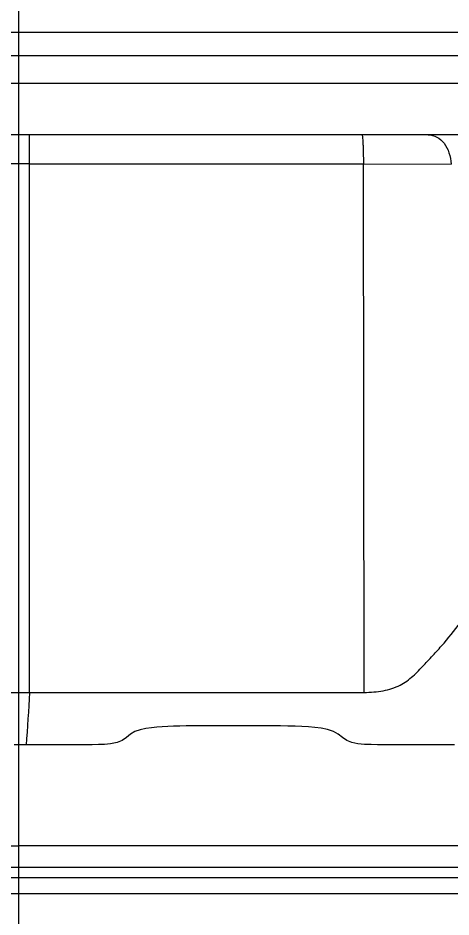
# Model space of a CAD drawing. Header units: millimetres. Extents: x -73584 to -37571, y -61249 to -50748.
# Drawn here: x -54034.3 to -54005.6, y -56893.9 to -56834.3 of the extents above; entities that cross this region are included whole.
import ezdxf

# ---------------------------------------------------------------- set-up
doc = ezdxf.new("R2010")
doc.units = ezdxf.units.MM
doc.header["$LTSCALE"] = 200
doc.linetypes.add('( Center )', pattern=[2, 1.25, -0.25, 0.25, -0.25])
doc.layers.add('DIM', color=3, linetype='Continuous')

# ---------------------------------------------------------------- blocks, each defined once
blk = doc.blocks.new('12586')
at = {"color": 7, "linetype": 'Continuous'}
for p, q in [((-40178.848, -54872.11), (-40064.445, -54872.11)), ((-40064.362, -54873.691), (-40178.931, -54873.691)), ((-40171.035, -54875.502), (-40072.109, -54875.502)), ((-40084.872, -54878.921), (-40158.409, -54878.921)), ((-40120.933, -54915.888), (-40120.934, -54878.921)), ((-40120.934, -54880.851), (-40122.36, -54880.851)), ((-40120.934, -54880.851), (-40098.812, -54880.851)), ((-40098.812, -54880.851), (-40093.004, -54880.855)), ((-40098.755, -54915.886), (-40098.812, -54880.851)), ((-40122.36, -54915.888), (-40121.643, -54915.889)), ((-40121.643, -54915.889), (-40120.933, -54915.888)), ((-40121.664, -54919.359), (-40121.96, -54919.359)), ((-40121.664, -54919.359), (-40121.664, -54926.049)), ((-40121.664, -54921.403), (-40121.664, -54926.049)), ((-40168.898, -54926.049), (-40121.664, -54926.049)), ((-40074.431, -54926.049), (-40121.664, -54926.049)), ((-40121.664, -54926.049), (-40121.664, -54927.463)), ((-40168.898, -54927.464), (-40074.431, -54927.465)), ((-40168.898, -54928.15), (-40074.431, -54928.15)), ((-40168.898, -54929.222), (-40074.431, -54929.222))]:
    blk.add_line(p, q, dxfattribs=at)
for points in [[(-40092.781, -54919.359), (-40093.174, -54919.359), (-40093.579, -54919.358), (-40093.993, -54919.359), (-40094.413, -54919.359), (-40094.839, -54919.359), (-40095.27, -54919.359), (-40095.706, -54919.358), (-40096.147, -54919.358), (-40096.588, -54919.358), (-40097.016, -54919.359), (-40097.443, -54919.36), (-40097.87, -54919.358), (-40098.303, -54919.351), (-40098.739, -54919.333), (-40099.171, -54919.293), (-40099.577, -54919.212), (-40099.91, -54919.072), (-40100.2, -54918.871), (-40100.478, -54918.651), (-40100.797, -54918.473), (-40101.195, -54918.345), (-40101.613, -54918.265), (-40102.03, -54918.212), (-40102.455, -54918.175), (-40102.886, -54918.149), (-40103.339, -54918.131), (-40103.809, -54918.119), (-40104.297, -54918.113), (-40104.796, -54918.11), (-40105.303, -54918.109), (-40105.804, -54918.108), (-40106.308, -54918.108), (-40106.804, -54918.109), (-40107.292, -54918.109), (-40107.773, -54918.109), (-40108.252, -54918.109), (-40108.732, -54918.109), (-40109.209, -54918.109), (-40109.683, -54918.109), (-40110.133, -54918.11), (-40110.564, -54918.114), (-40110.988, -54918.121), (-40111.395, -54918.132), (-40111.78, -54918.147), (-40112.15, -54918.166), (-40112.498, -54918.192), (-40112.854, -54918.228), (-40113.225, -54918.28), (-40113.597, -54918.361), (-40113.95, -54918.487), (-40114.25, -54918.659), (-40114.522, -54918.871), (-40114.8, -54919.071), (-40115.142, -54919.214), (-40115.565, -54919.294), (-40115.971, -54919.331), (-40116.369, -54919.349), (-40116.786, -54919.358), (-40117.208, -54919.36), (-40117.631, -54919.359), (-40118.059, -54919.358), (-40118.5, -54919.358)], [(-40118.5, -54919.358), (-40119.417, -54919.359), (-40119.893, -54919.359), (-40120.376, -54919.359), (-40120.868, -54919.359), (-40121.664, -54919.359)], [(-40121.664, -54919.359), (-40121.664, -54919.463), (-40121.664, -54919.605), (-40121.664, -54919.805), (-40121.664, -54920.06), (-40121.664, -54920.357), (-40121.664, -54920.679), (-40121.664, -54921.03), (-40121.664, -54921.403)]]:
    blk.add_lwpolyline(points, dxfattribs=at)
blk.add_arc((-39372.685, -54965.791), 749.91, 176.184392, 176.452612, dxfattribs=at)
for points, knots in [([(-40098.91, -54878.921), (-40098.906, -54878.921), (-40098.897, -54878.936), (-40098.885, -54878.982), (-40098.869, -54879.09), (-40098.855, -54879.263), (-40098.841, -54879.5), (-40098.829, -54879.787), (-40098.817, -54880.244), (-40098.813, -54880.603), (-40098.812, -54880.851)], [0, 0, 0, 0, 0.006799, 0.02181, 0.078661, 0.170387, 0.293585, 0.443998, 0.616282, 1, 1, 1, 1]), ([(-40094.51, -54878.921), (-40094.316, -54878.921), (-40093.905, -54879.033), (-40093.418, -54879.478), (-40093.098, -54880.115), (-40093.013, -54880.603), (-40093.004, -54880.855)], [0, 0, 0, 0, 0.216995, 0.454162, 0.71786, 1, 1, 1, 1]), ([(-40098.755, -54915.885), (-40098.336, -54915.887), (-40097.523, -54915.818), (-40096.39, -54915.484), (-40095.51, -54914.831), (-40094.819, -54914.082), (-40094.126, -54913.362), (-40093.237, -54912.371), (-40092.624, -54911.582), (-40092.212, -54911.056)], [0, 0, 0, 0, 0.148228, 0.286879, 0.410781, 0.529947, 0.647152, 0.763966, 1, 1, 1, 1]), ([(-40120.933, -54915.892), (-40117.238, -54915.892), (-40111.694, -54915.893), (-40104.301, -54915.891), (-40100.604, -54915.894), (-40098.755, -54915.892)], [0, 0, 0, 0, 0.499936, 0.749904, 1, 1, 1, 1])]:
    blk.add_open_spline(points, degree=3, knots=knots, dxfattribs=at)
at = {"layer": 'DIM', "color": 1, "linetype": '( Center )'}
blk.add_line((-40121.647, -54934.237), (-40121.647, -54837.074), dxfattribs=at)
blk = doc.blocks.new('*U238')
at = {"layer": 'DIM', "color": 0}
blk.add_blockref('12586', (40121.647, 54909.248), dxfattribs=at)
blk = doc.blocks.new('*U239')
at = {"layer": 'DIM', "color": 0, "linetype": 'ByBlock', "lineweight": -2, "transparency": 16777216}
blk.add_blockref('*U238', (500, 0), dxfattribs=at)

msp = doc.modelspace()

# ---------------------------------------------------------------- block references
at = {"layer": 'DIM', "color": 0}
msp.add_blockref('*U239', (-54534.278, -56872.358), dxfattribs=at)

doc.saveas('drawing.dxf')
